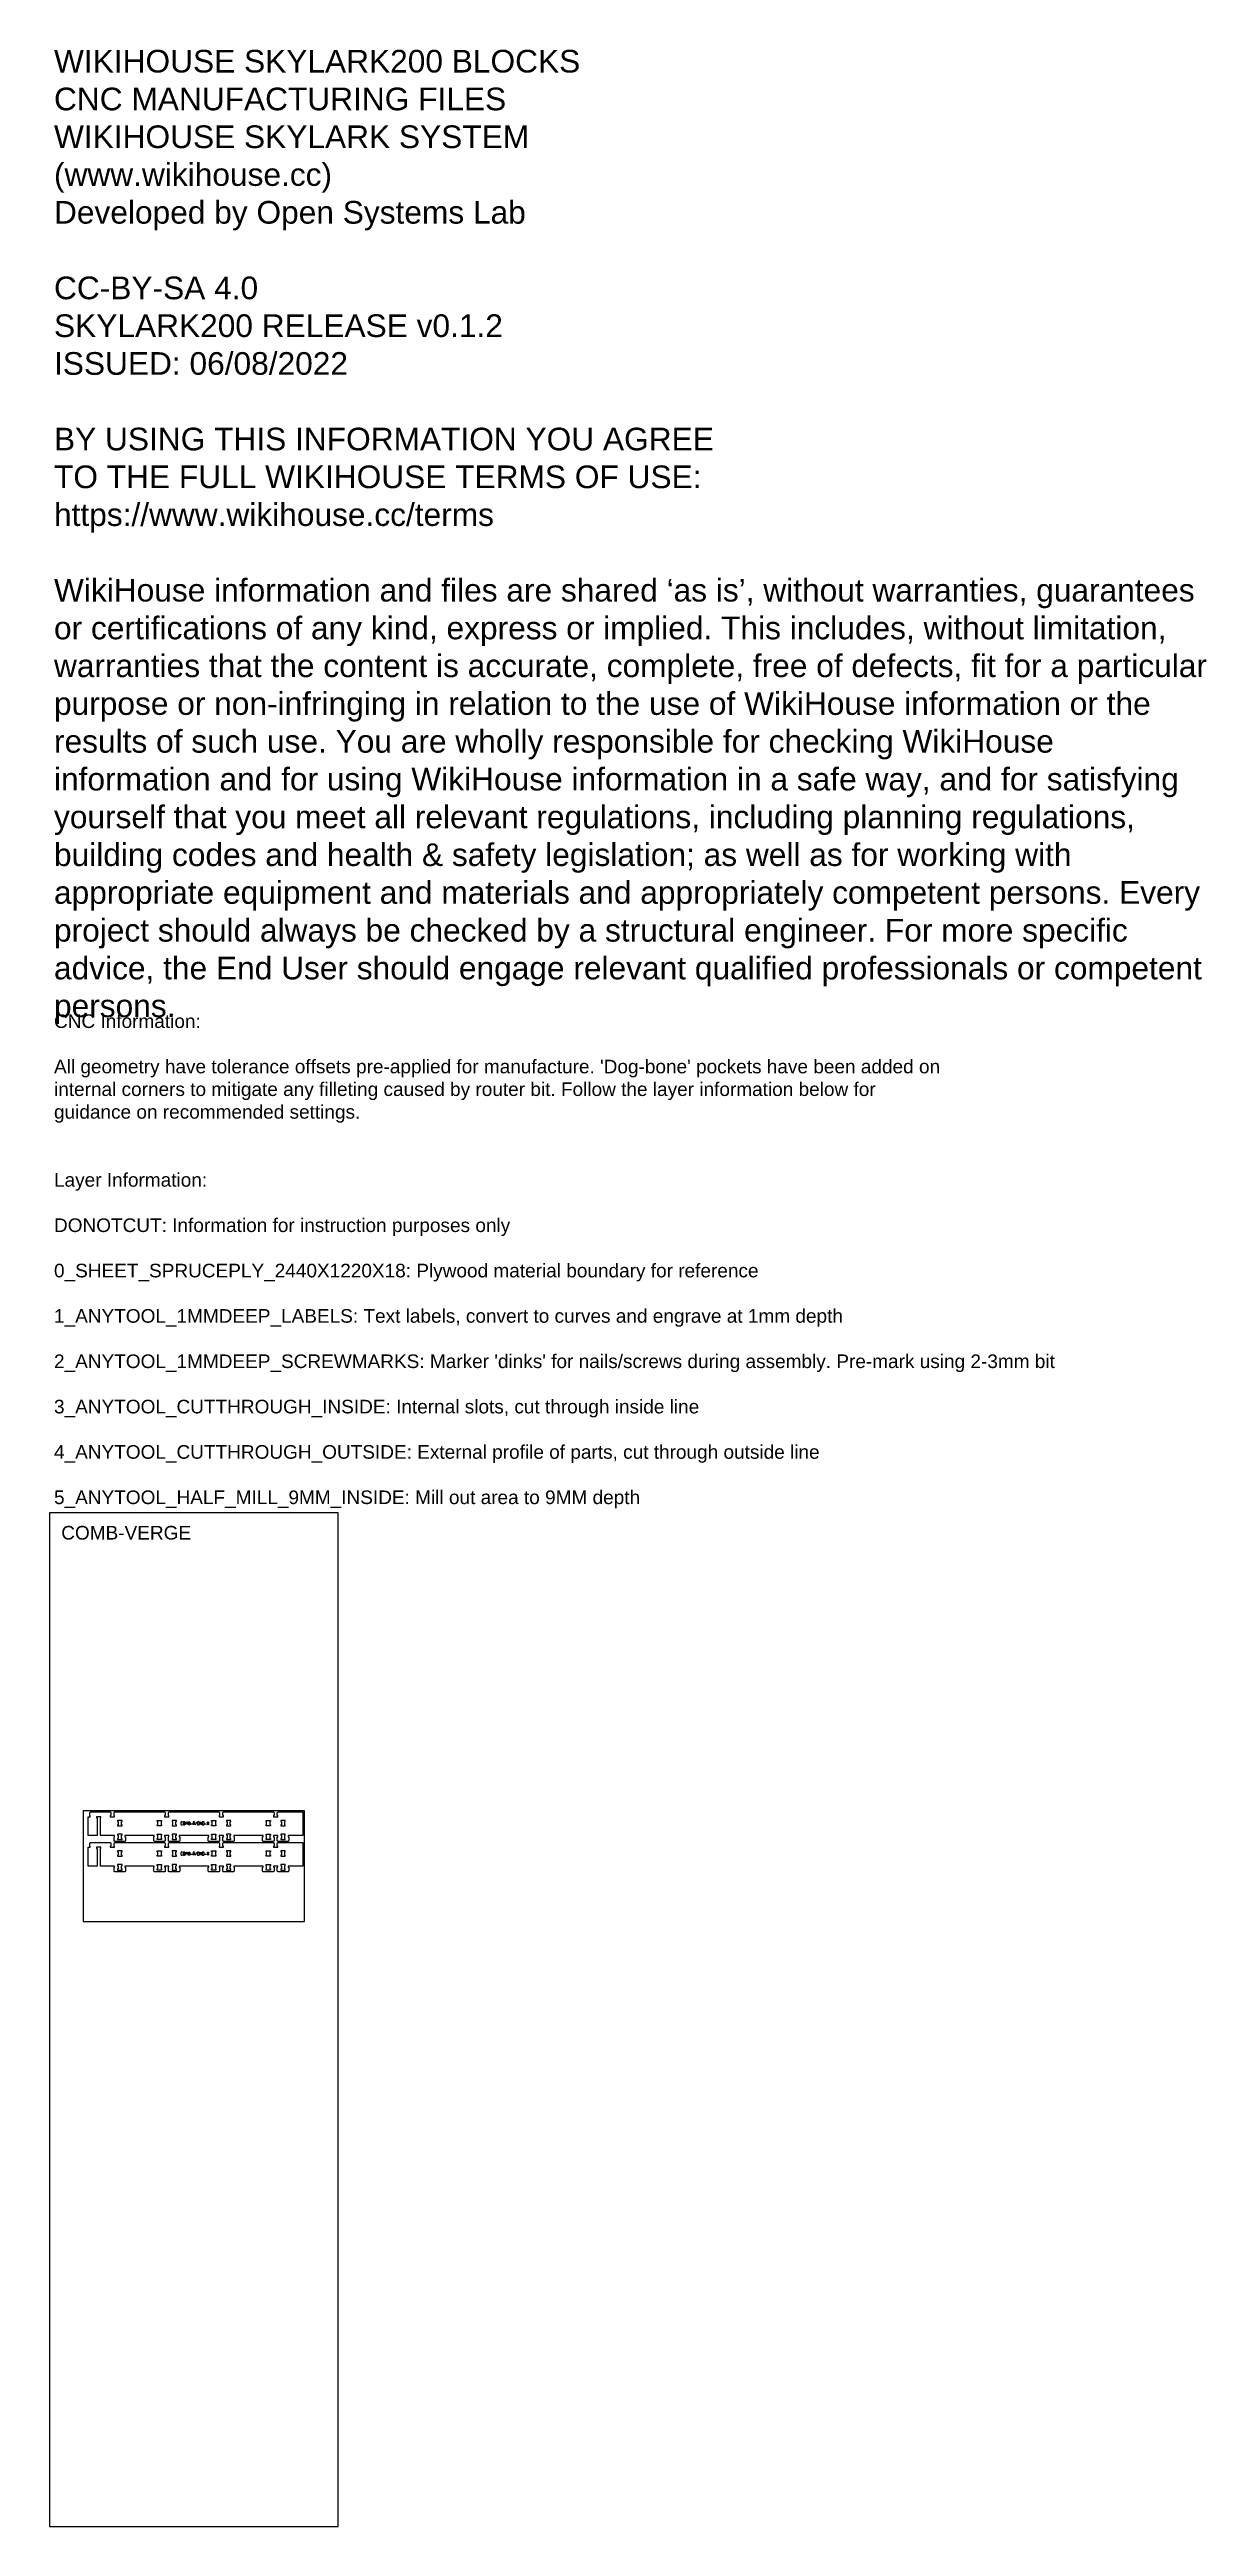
# Model space of a CAD drawing. Header units: millimetres. Extents: x 0 to 12757, y 0 to 27318.
import ezdxf

# ---------------------------------------------------------------- set-up
doc = ezdxf.new("R2010")
doc.units = ezdxf.units.MM
for name, color, linetype, true_color in [('0_SHEET_SPRUCEPLY_2440X122', 1, 'Continuous', 0xff0000), ('1_ANYTOOL_1MMDEEP_LABELS_S', 2, 'Continuous', 0xffff00), ('3_ANYTOOL_CUTTHROUGH_INSID', 4, 'Continuous', 0x00ffff), ('4_ANYTOOL_CUTTHROUGH_OUTSI', 5, 'Continuous', 0x0000ff), ('DONOTCUT', 7, 'Continuous', 0xffffff)]:
    doc.layers.add(name, color=color, linetype=linetype, true_color=true_color)
doc.styles.add('Arial', font='')
doc.styles.get('Arial').set_extended_font_data('Arial')

msp = doc.modelspace()

# ---------------------------------------------------------------- linework, layer by layer
at = {"layer": '0_SHEET_SPRUCEPLY_2440X122'}
msp.add_lwpolyline([(372, 7891), (372, 6671), (2812, 6671), (2812, 7891)], close=True, dxfattribs=at)
at = {"layer": '1_ANYTOOL_1MMDEEP_LABELS_S', "color": 2, "true_color": 0xffff00}
for points in [[(1465, 7773), (1455, 7773, 0.414214), (1449, 7767), (1449, 7743, 0.414214), (1455, 7737), (1465, 7737)], [(1533, 7757), (1543, 7757, -1), (1543, 7737), (1533, 7737), (1533, 7773), (1543, 7773, -1), (1543, 7757)], [(1583, 7753), (1593, 7753, 1), (1593, 7773), (1583, 7773), (1583, 7737)], [(1465, 7438), (1455, 7438, 0.414214), (1449, 7432), (1449, 7408, 0.414214), (1455, 7402), (1465, 7402)], [(1533, 7422), (1543, 7422, -1), (1543, 7402), (1533, 7402), (1533, 7438), (1543, 7438, -1), (1543, 7422)], [(1583, 7418), (1593, 7418, 1), (1593, 7438), (1583, 7438), (1583, 7402)]]:
    msp.add_lwpolyline(points, format="xyb", dxfattribs=at)
for points in [[(1473, 7747, 1), (1493, 7747), (1493, 7763, 1), (1473, 7763)], [(1696, 7773), (1684, 7773), (1684, 7737), (1696, 7737, 0.414214), (1704, 7745), (1704, 7765, 0.414214)], [(1473, 7412, 1), (1493, 7412), (1493, 7428, 1), (1473, 7428)], [(1696, 7438), (1684, 7438), (1684, 7402), (1696, 7402, 0.414214), (1704, 7410), (1704, 7430, 0.414214)]]:
    msp.add_lwpolyline(points, format="xyb", close=True, dxfattribs=at)
for points in [[(1501, 7737), (1501, 7773), (1513, 7753), (1525, 7773), (1525, 7737)], [(1561, 7749), (1577, 7749)], [(1603, 7737), (1595, 7753)], [(1608, 7737), (1624, 7773)], [(1648, 7773), (1632, 7773), (1632, 7737), (1648, 7737)], [(1644, 7757), (1632, 7757)], [(1656, 7737), (1656, 7773), (1676, 7737), (1676, 7773)], [(1712, 7749), (1728, 7749)], [(1733, 7773), (1757, 7737)], [(1757, 7773), (1733, 7737)], [(1501, 7402), (1501, 7438), (1513, 7418), (1525, 7438), (1525, 7402)], [(1561, 7414), (1577, 7414)], [(1603, 7402), (1595, 7418)], [(1608, 7402), (1624, 7438)], [(1648, 7438), (1632, 7438), (1632, 7402), (1648, 7402)], [(1644, 7422), (1632, 7422)], [(1656, 7402), (1656, 7438), (1676, 7402), (1676, 7438)], [(1712, 7414), (1728, 7414)], [(1733, 7438), (1757, 7402)], [(1757, 7438), (1733, 7402)]]:
    msp.add_lwpolyline(points, dxfattribs=at)
at = {"layer": '3_ANYTOOL_CUTTHROUGH_INSID', "color": 4, "true_color": 0x00ffff}
for points in [[(799, 7739), (793, 7739), (793, 7774), (799, 7774), (799, 7787), (751, 7787), (751, 7774), (757, 7774), (757, 7739), (751, 7739), (751, 7726), (799, 7726)], [(799, 7739), (793, 7739), (793, 7774), (799, 7774), (799, 7787), (751, 7787), (751, 7774), (757, 7774), (757, 7739), (751, 7739), (751, 7726), (799, 7726)], [(1187, 7739), (1193, 7739), (1193, 7774), (1187, 7774), (1187, 7787), (1235, 7787), (1235, 7774), (1229, 7774), (1229, 7739), (1235, 7739), (1235, 7726), (1187, 7726)], [(1187, 7739), (1193, 7739), (1193, 7774), (1187, 7774), (1187, 7787), (1235, 7787), (1235, 7774), (1229, 7774), (1229, 7739), (1235, 7739), (1235, 7726), (1187, 7726)], [(1399, 7739), (1393, 7739), (1393, 7774), (1399, 7774), (1399, 7787), (1351, 7787), (1351, 7774), (1357, 7774), (1357, 7739), (1351, 7739), (1351, 7726), (1399, 7726)], [(1399, 7739), (1393, 7739), (1393, 7774), (1399, 7774), (1399, 7787), (1351, 7787), (1351, 7774), (1357, 7774), (1357, 7739), (1351, 7739), (1351, 7726), (1399, 7726)], [(1787, 7739), (1793, 7739), (1793, 7774), (1787, 7774), (1787, 7787), (1835, 7787), (1835, 7774), (1829, 7774), (1829, 7739), (1835, 7739), (1835, 7726), (1787, 7726)], [(1787, 7739), (1793, 7739), (1793, 7774), (1787, 7774), (1787, 7787), (1835, 7787), (1835, 7774), (1829, 7774), (1829, 7739), (1835, 7739), (1835, 7726), (1787, 7726)], [(1999, 7739), (1993, 7739), (1993, 7774), (1999, 7774), (1999, 7787), (1951, 7787), (1951, 7774), (1957, 7774), (1957, 7739), (1951, 7739), (1951, 7726), (1999, 7726)], [(1999, 7739), (1993, 7739), (1993, 7774), (1999, 7774), (1999, 7787), (1951, 7787), (1951, 7774), (1957, 7774), (1957, 7739), (1951, 7739), (1951, 7726), (1999, 7726)], [(2387, 7739), (2393, 7739), (2393, 7774), (2387, 7774), (2387, 7787), (2435, 7787), (2435, 7774), (2429, 7774), (2429, 7739), (2435, 7739), (2435, 7726), (2387, 7726)], [(2387, 7739), (2393, 7739), (2393, 7774), (2387, 7774), (2387, 7787), (2435, 7787), (2435, 7774), (2429, 7774), (2429, 7739), (2435, 7739), (2435, 7726), (2387, 7726)], [(2599, 7739), (2593, 7739), (2593, 7774), (2599, 7774), (2599, 7787), (2551, 7787), (2551, 7774), (2557, 7774), (2557, 7739), (2551, 7739), (2551, 7726), (2599, 7726)], [(2599, 7739), (2593, 7739), (2593, 7774), (2599, 7774), (2599, 7787), (2551, 7787), (2551, 7774), (2557, 7774), (2557, 7739), (2551, 7739), (2551, 7726), (2599, 7726)], [(799, 7624), (799, 7637), (751, 7637), (751, 7624), (757, 7624), (757, 7589), (751, 7589), (751, 7576), (799, 7576), (799, 7589), (793, 7589), (793, 7624)], [(799, 7624), (799, 7637), (751, 7637), (751, 7624), (757, 7624), (757, 7589), (751, 7589), (751, 7576), (799, 7576), (799, 7589), (793, 7589), (793, 7624)], [(799, 7403), (793, 7403), (793, 7439), (799, 7439), (799, 7451), (751, 7451), (751, 7439), (757, 7439), (757, 7403), (751, 7403), (751, 7391), (799, 7391)], [(799, 7403), (793, 7403), (793, 7439), (799, 7439), (799, 7451), (751, 7451), (751, 7439), (757, 7439), (757, 7403), (751, 7403), (751, 7391), (799, 7391)], [(1187, 7624), (1187, 7637), (1235, 7637), (1235, 7624), (1229, 7624), (1229, 7589), (1235, 7589), (1235, 7576), (1187, 7576), (1187, 7589), (1193, 7589), (1193, 7624)], [(1187, 7624), (1187, 7637), (1235, 7637), (1235, 7624), (1229, 7624), (1229, 7589), (1235, 7589), (1235, 7576), (1187, 7576), (1187, 7589), (1193, 7589), (1193, 7624)], [(1187, 7403), (1193, 7403), (1193, 7439), (1187, 7439), (1187, 7451), (1235, 7451), (1235, 7439), (1229, 7439), (1229, 7403), (1235, 7403), (1235, 7391), (1187, 7391)], [(1187, 7403), (1193, 7403), (1193, 7439), (1187, 7439), (1187, 7451), (1235, 7451), (1235, 7439), (1229, 7439), (1229, 7403), (1235, 7403), (1235, 7391), (1187, 7391)], [(1399, 7624), (1399, 7637), (1351, 7637), (1351, 7624), (1357, 7624), (1357, 7589), (1351, 7589), (1351, 7576), (1399, 7576), (1399, 7589), (1393, 7589), (1393, 7624)], [(1399, 7624), (1399, 7637), (1351, 7637), (1351, 7624), (1357, 7624), (1357, 7589), (1351, 7589), (1351, 7576), (1399, 7576), (1399, 7589), (1393, 7589), (1393, 7624)], [(1399, 7403), (1393, 7403), (1393, 7439), (1399, 7439), (1399, 7451), (1351, 7451), (1351, 7439), (1357, 7439), (1357, 7403), (1351, 7403), (1351, 7391), (1399, 7391)], [(1399, 7403), (1393, 7403), (1393, 7439), (1399, 7439), (1399, 7451), (1351, 7451), (1351, 7439), (1357, 7439), (1357, 7403), (1351, 7403), (1351, 7391), (1399, 7391)], [(1787, 7624), (1787, 7637), (1835, 7637), (1835, 7624), (1829, 7624), (1829, 7589), (1835, 7589), (1835, 7576), (1787, 7576), (1787, 7589), (1793, 7589), (1793, 7624)], [(1787, 7624), (1787, 7637), (1835, 7637), (1835, 7624), (1829, 7624), (1829, 7589), (1835, 7589), (1835, 7576), (1787, 7576), (1787, 7589), (1793, 7589), (1793, 7624)], [(1787, 7403), (1793, 7403), (1793, 7439), (1787, 7439), (1787, 7451), (1835, 7451), (1835, 7439), (1829, 7439), (1829, 7403), (1835, 7403), (1835, 7391), (1787, 7391)], [(1787, 7403), (1793, 7403), (1793, 7439), (1787, 7439), (1787, 7451), (1835, 7451), (1835, 7439), (1829, 7439), (1829, 7403), (1835, 7403), (1835, 7391), (1787, 7391)], [(1999, 7624), (1999, 7637), (1951, 7637), (1951, 7624), (1957, 7624), (1957, 7589), (1951, 7589), (1951, 7576), (1999, 7576), (1999, 7589), (1993, 7589), (1993, 7624)], [(1999, 7624), (1999, 7637), (1951, 7637), (1951, 7624), (1957, 7624), (1957, 7589), (1951, 7589), (1951, 7576), (1999, 7576), (1999, 7589), (1993, 7589), (1993, 7624)], [(1999, 7403), (1993, 7403), (1993, 7439), (1999, 7439), (1999, 7451), (1951, 7451), (1951, 7439), (1957, 7439), (1957, 7403), (1951, 7403), (1951, 7391), (1999, 7391)], [(1999, 7403), (1993, 7403), (1993, 7439), (1999, 7439), (1999, 7451), (1951, 7451), (1951, 7439), (1957, 7439), (1957, 7403), (1951, 7403), (1951, 7391), (1999, 7391)], [(2387, 7624), (2387, 7637), (2435, 7637), (2435, 7624), (2429, 7624), (2429, 7589), (2435, 7589), (2435, 7576), (2387, 7576), (2387, 7589), (2393, 7589), (2393, 7624)], [(2387, 7624), (2387, 7637), (2435, 7637), (2435, 7624), (2429, 7624), (2429, 7589), (2435, 7589), (2435, 7576), (2387, 7576), (2387, 7589), (2393, 7589), (2393, 7624)], [(2387, 7403), (2393, 7403), (2393, 7439), (2387, 7439), (2387, 7451), (2435, 7451), (2435, 7439), (2429, 7439), (2429, 7403), (2435, 7403), (2435, 7391), (2387, 7391)], [(2387, 7403), (2393, 7403), (2393, 7439), (2387, 7439), (2387, 7451), (2435, 7451), (2435, 7439), (2429, 7439), (2429, 7403), (2435, 7403), (2435, 7391), (2387, 7391)], [(2599, 7624), (2599, 7637), (2551, 7637), (2551, 7624), (2557, 7624), (2557, 7589), (2551, 7589), (2551, 7576), (2599, 7576), (2599, 7589), (2593, 7589), (2593, 7624)], [(2599, 7624), (2599, 7637), (2551, 7637), (2551, 7624), (2557, 7624), (2557, 7589), (2551, 7589), (2551, 7576), (2599, 7576), (2599, 7589), (2593, 7589), (2593, 7624)], [(2599, 7403), (2593, 7403), (2593, 7439), (2599, 7439), (2599, 7451), (2551, 7451), (2551, 7439), (2557, 7439), (2557, 7403), (2551, 7403), (2551, 7391), (2599, 7391)], [(2599, 7403), (2593, 7403), (2593, 7439), (2599, 7439), (2599, 7451), (2551, 7451), (2551, 7439), (2557, 7439), (2557, 7403), (2551, 7403), (2551, 7391), (2599, 7391)], [(799, 7288), (799, 7301), (751, 7301), (751, 7288), (757, 7288), (757, 7253), (751, 7253), (751, 7240), (799, 7240), (799, 7253), (793, 7253), (793, 7288)], [(799, 7288), (799, 7301), (751, 7301), (751, 7288), (757, 7288), (757, 7253), (751, 7253), (751, 7240), (799, 7240), (799, 7253), (793, 7253), (793, 7288)], [(1187, 7288), (1187, 7301), (1235, 7301), (1235, 7288), (1229, 7288), (1229, 7253), (1235, 7253), (1235, 7240), (1187, 7240), (1187, 7253), (1193, 7253), (1193, 7288)], [(1187, 7288), (1187, 7301), (1235, 7301), (1235, 7288), (1229, 7288), (1229, 7253), (1235, 7253), (1235, 7240), (1187, 7240), (1187, 7253), (1193, 7253), (1193, 7288)], [(1399, 7288), (1399, 7301), (1351, 7301), (1351, 7288), (1357, 7288), (1357, 7253), (1351, 7253), (1351, 7240), (1399, 7240), (1399, 7253), (1393, 7253), (1393, 7288)], [(1399, 7288), (1399, 7301), (1351, 7301), (1351, 7288), (1357, 7288), (1357, 7253), (1351, 7253), (1351, 7240), (1399, 7240), (1399, 7253), (1393, 7253), (1393, 7288)], [(1787, 7288), (1787, 7301), (1835, 7301), (1835, 7288), (1829, 7288), (1829, 7253), (1835, 7253), (1835, 7240), (1787, 7240), (1787, 7253), (1793, 7253), (1793, 7288)], [(1787, 7288), (1787, 7301), (1835, 7301), (1835, 7288), (1829, 7288), (1829, 7253), (1835, 7253), (1835, 7240), (1787, 7240), (1787, 7253), (1793, 7253), (1793, 7288)], [(1999, 7288), (1999, 7301), (1951, 7301), (1951, 7288), (1957, 7288), (1957, 7253), (1951, 7253), (1951, 7240), (1999, 7240), (1999, 7253), (1993, 7253), (1993, 7288)], [(1999, 7288), (1999, 7301), (1951, 7301), (1951, 7288), (1957, 7288), (1957, 7253), (1951, 7253), (1951, 7240), (1999, 7240), (1999, 7253), (1993, 7253), (1993, 7288)], [(2387, 7288), (2387, 7301), (2435, 7301), (2435, 7288), (2429, 7288), (2429, 7253), (2435, 7253), (2435, 7240), (2387, 7240), (2387, 7253), (2393, 7253), (2393, 7288)], [(2387, 7288), (2387, 7301), (2435, 7301), (2435, 7288), (2429, 7288), (2429, 7253), (2435, 7253), (2435, 7240), (2387, 7240), (2387, 7253), (2393, 7253), (2393, 7288)], [(2599, 7288), (2599, 7301), (2551, 7301), (2551, 7288), (2557, 7288), (2557, 7253), (2551, 7253), (2551, 7240), (2599, 7240), (2599, 7253), (2593, 7253), (2593, 7288)], [(2599, 7288), (2599, 7301), (2551, 7301), (2551, 7288), (2557, 7288), (2557, 7253), (2551, 7253), (2551, 7240), (2599, 7240), (2599, 7253), (2593, 7253), (2593, 7288)]]:
    msp.add_lwpolyline(points, close=True, dxfattribs=at)
at = {"layer": '4_ANYTOOL_CUTTHROUGH_OUTSI', "color": 5, "true_color": 0x0000ff}
for points in [[(663, 7880), (663, 7880), (664, 7880), (664, 7880), (664, 7880), (665, 7880), (665, 7880), (665, 7880), (665, 7880), (666, 7880), (666, 7880), (666, 7880), (666, 7880), (667, 7880), (667, 7880), (667, 7880), (667, 7880), (668, 7880), (668, 7879), (668, 7879), (669, 7879), (669, 7879), (669, 7879), (669, 7879), (670, 7879), (670, 7878), (670, 7878), (670, 7878), (671, 7878), (671, 7878), (671, 7878), (671, 7877), (671, 7877), (672, 7877), (672, 7877), (672, 7876), (672, 7876), (672, 7876), (673, 7876), (673, 7876), (673, 7875), (673, 7875), (673, 7875), (673, 7874), (674, 7874), (674, 7874), (674, 7874), (674, 7873), (674, 7873), (674, 7873), (674, 7873), (674, 7872), (674, 7872), (675, 7872), (675, 7872), (675, 7871), (675, 7871), (675, 7871), (675, 7870), (675, 7870), (675, 7870), (675, 7870), (675, 7869), (675, 7869), (675, 7869), (675, 7840), (669, 7840), (669, 7827), (717, 7827), (717, 7827), (717, 7840), (711, 7840), (711, 7869), (711, 7869, -0.414214), (723, 7881), (1263, 7881, -0.414214), (1275, 7869), (1275, 7840), (1269, 7840), (1269, 7827), (1317, 7827), (1317, 7840), (1311, 7840), (1311, 7869), (1311, 7869, -0.414214), (1323, 7881), (1863, 7881, -0.414214), (1875, 7869), (1875, 7840), (1869, 7840), (1869, 7827), (1917, 7827), (1917, 7840), (1911, 7840), (1911, 7869), (1911, 7869, -0.414214), (1923, 7881), (2463, 7881, -0.414214), (2475, 7869), (2475, 7840), (2469, 7840), (2469, 7827), (2517, 7827), (2517, 7840), (2511, 7840), (2511, 7869), (2511, 7869, -0.198912), (2515, 7877, -0.198912), (2523, 7881), (2793, 7881), (2793, 7619), (2631, 7619), (2631, 7606), (2637, 7606), (2637, 7567), (2637, 7567, -0.414214), (2625, 7555), (2523, 7555), (2523, 7555), (2523, 7555), (2522, 7555), (2522, 7555), (2522, 7555), (2522, 7555), (2521, 7555), (2521, 7555), (2521, 7555), (2521, 7555), (2520, 7555), (2520, 7555), (2520, 7555), (2519, 7555), (2519, 7555), (2519, 7556), (2519, 7556), (2518, 7556), (2518, 7556), (2518, 7556), (2518, 7556), (2517, 7556), (2517, 7557), (2517, 7557), (2517, 7557), (2516, 7557), (2516, 7557), (2516, 7557), (2516, 7558), (2515, 7558), (2515, 7558), (2515, 7558), (2515, 7558), (2514, 7559), (2514, 7559), (2514, 7559), (2514, 7559), (2514, 7560), (2514, 7560), (2513, 7560), (2513, 7560), (2513, 7561), (2513, 7561), (2513, 7561), (2513, 7561), (2512, 7562), (2512, 7562), (2512, 7562), (2512, 7562), (2512, 7563), (2512, 7563), (2512, 7563), (2512, 7564), (2512, 7564), (2512, 7564), (2512, 7564), (2512, 7565), (2512, 7565), (2512, 7565), (2511, 7565), (2511, 7566), (2511, 7566), (2511, 7566), (2511, 7567), (2511, 7606), (2517, 7606), (2517, 7619), (2469, 7619), (2469, 7606), (2475, 7606), (2475, 7567), (2475, 7567), (2475, 7566), (2475, 7566), (2475, 7566), (2475, 7565), (2475, 7565), (2475, 7565), (2475, 7565), (2475, 7564), (2475, 7564), (2475, 7564), (2475, 7564), (2474, 7563), (2474, 7563), (2474, 7563), (2474, 7562), (2474, 7562), (2474, 7562), (2474, 7562), (2474, 7561), (2474, 7561), (2473, 7561), (2473, 7561), (2473, 7560), (2473, 7560), (2473, 7560), (2473, 7560), (2473, 7559), (2472, 7559), (2472, 7559), (2472, 7559), (2472, 7558), (2472, 7558), (2471, 7558), (2471, 7558), (2471, 7558), (2471, 7557), (2470, 7557), (2470, 7557), (2470, 7557), (2470, 7557), (2469, 7557), (2469, 7556), (2469, 7556), (2469, 7556), (2468, 7556), (2468, 7556), (2468, 7556), (2468, 7556), (2467, 7555), (2467, 7555), (2467, 7555), (2466, 7555), (2466, 7555), (2466, 7555), (2466, 7555), (2465, 7555), (2465, 7555), (2465, 7555), (2465, 7555), (2464, 7555), (2464, 7555), (2464, 7555), (2463, 7555), (2463, 7555), (2361, 7555, -0.414214), (2349, 7567), (2349, 7606), (2355, 7606), (2355, 7619), (2031, 7619), (2031, 7606), (2037, 7606), (2037, 7567), (2037, 7567, -0.414214), (2025, 7555), (1923, 7555), (1923, 7555), (1923, 7555), (1922, 7555), (1922, 7555), (1922, 7555), (1922, 7555), (1921, 7555), (1921, 7555), (1921, 7555), (1921, 7555), (1920, 7555), (1920, 7555), (1920, 7555), (1919, 7555), (1919, 7555), (1919, 7556), (1919, 7556), (1918, 7556), (1918, 7556), (1918, 7556), (1918, 7556), (1917, 7556), (1917, 7557), (1917, 7557), (1917, 7557), (1916, 7557), (1916, 7557), (1916, 7557), (1916, 7558), (1915, 7558), (1915, 7558), (1915, 7558), (1915, 7558), (1914, 7559), (1914, 7559), (1914, 7559), (1914, 7559), (1914, 7560), (1914, 7560), (1913, 7560), (1913, 7560), (1913, 7561), (1913, 7561), (1913, 7561), (1913, 7561), (1912, 7562), (1912, 7562), (1912, 7562), (1912, 7562), (1912, 7563), (1912, 7563), (1912, 7563), (1912, 7564), (1912, 7564), (1912, 7564), (1912, 7564), (1912, 7565), (1912, 7565), (1912, 7565), (1911, 7565), (1911, 7566), (1911, 7566), (1911, 7566), (1911, 7567), (1911, 7606), (1917, 7606), (1917, 7619), (1869, 7619), (1869, 7606), (1875, 7606), (1875, 7567), (1875, 7567), (1875, 7566), (1875, 7566), (1875, 7566), (1875, 7565), (1875, 7565), (1875, 7565), (1875, 7565), (1875, 7564), (1875, 7564), (1875, 7564), (1875, 7564), (1874, 7563), (1874, 7563), (1874, 7563), (1874, 7562), (1874, 7562), (1874, 7562), (1874, 7562), (1874, 7561), (1874, 7561), (1873, 7561), (1873, 7561), (1873, 7560), (1873, 7560), (1873, 7560), (1873, 7560), (1873, 7559), (1872, 7559), (1872, 7559), (1872, 7559), (1872, 7558), (1872, 7558), (1871, 7558), (1871, 7558), (1871, 7558), (1871, 7557), (1870, 7557), (1870, 7557), (1870, 7557), (1870, 7557), (1869, 7557), (1869, 7556), (1869, 7556), (1869, 7556), (1868, 7556), (1868, 7556), (1868, 7556), (1868, 7556), (1867, 7555), (1867, 7555), (1867, 7555), (1866, 7555), (1866, 7555), (1866, 7555), (1866, 7555), (1865, 7555), (1865, 7555), (1865, 7555), (1865, 7555), (1864, 7555), (1864, 7555), (1864, 7555), (1863, 7555), (1863, 7555), (1761, 7555, -0.414214), (1749, 7567), (1749, 7606), (1755, 7606), (1755, 7619), (1431, 7619), (1431, 7606), (1437, 7606), (1437, 7567), (1437, 7567, -0.414214), (1425, 7555), (1323, 7555), (1323, 7555), (1323, 7555), (1322, 7555), (1322, 7555), (1322, 7555), (1322, 7555), (1321, 7555), (1321, 7555), (1321, 7555), (1321, 7555), (1320, 7555), (1320, 7555), (1320, 7555), (1319, 7555), (1319, 7555), (1319, 7556), (1319, 7556), (1318, 7556), (1318, 7556), (1318, 7556), (1318, 7556), (1317, 7556), (1317, 7557), (1317, 7557), (1317, 7557), (1316, 7557), (1316, 7557), (1316, 7557), (1316, 7558), (1315, 7558), (1315, 7558), (1315, 7558), (1315, 7558), (1314, 7559), (1314, 7559), (1314, 7559), (1314, 7559), (1314, 7560), (1314, 7560), (1313, 7560), (1313, 7560), (1313, 7561), (1313, 7561), (1313, 7561), (1313, 7561), (1312, 7562), (1312, 7562), (1312, 7562), (1312, 7562), (1312, 7563), (1312, 7563), (1312, 7563), (1312, 7564), (1312, 7564), (1312, 7564), (1312, 7564), (1312, 7565), (1312, 7565), (1312, 7565), (1311, 7565), (1311, 7566), (1311, 7566), (1311, 7566), (1311, 7567), (1311, 7606), (1317, 7606), (1317, 7619), (1269, 7619), (1269, 7606), (1275, 7606), (1275, 7567), (1275, 7567), (1275, 7566), (1275, 7566), (1275, 7566), (1275, 7565), (1275, 7565), (1275, 7565), (1275, 7565), (1275, 7564), (1275, 7564), (1275, 7564), (1275, 7564), (1274, 7563), (1274, 7563), (1274, 7563), (1274, 7562), (1274, 7562), (1274, 7562), (1274, 7562), (1274, 7561), (1274, 7561), (1273, 7561), (1273, 7561), (1273, 7560), (1273, 7560), (1273, 7560), (1273, 7560), (1273, 7559), (1272, 7559), (1272, 7559), (1272, 7559), (1272, 7558), (1271, 7558), (1271, 7558), (1271, 7558), (1271, 7558), (1271, 7557), (1270, 7557), (1270, 7557), (1270, 7557), (1270, 7557), (1269, 7557), (1269, 7556), (1269, 7556), (1269, 7556), (1268, 7556), (1268, 7556), (1268, 7556), (1268, 7556), (1267, 7555), (1267, 7555), (1267, 7555), (1266, 7555), (1266, 7555), (1266, 7555), (1266, 7555), (1265, 7555), (1265, 7555), (1265, 7555), (1265, 7555), (1264, 7555), (1264, 7555), (1264, 7555), (1263, 7555), (1263, 7555), (1161, 7555, -0.414214), (1149, 7567), (1149, 7606), (1155, 7606), (1155, 7619), (831, 7619), (831, 7606), (837, 7606), (837, 7567), (837, 7567, -0.414214), (825, 7555), (723, 7555), (723, 7555), (723, 7555), (722, 7555), (722, 7555), (722, 7555), (722, 7555), (721, 7555), (721, 7555), (721, 7555), (721, 7555), (720, 7555), (720, 7555), (720, 7555), (719, 7555), (719, 7555), (719, 7556), (719, 7556), (718, 7556), (718, 7556), (718, 7556), (718, 7556), (717, 7556), (717, 7557), (717, 7557), (717, 7557), (716, 7557), (716, 7557), (716, 7557), (716, 7558), (715, 7558), (715, 7558), (715, 7558), (715, 7558), (714, 7559), (714, 7559), (714, 7559), (714, 7559), (714, 7560), (714, 7560), (713, 7560), (713, 7560), (713, 7561), (713, 7561), (713, 7561), (713, 7561), (712, 7562), (712, 7562), (712, 7562), (712, 7562), (712, 7563), (712, 7563), (712, 7563), (712, 7564), (712, 7564), (712, 7564), (712, 7564), (712, 7565), (712, 7565), (712, 7565), (711, 7565), (711, 7566), (711, 7566), (711, 7566), (711, 7567), (711, 7606), (717, 7606), (717, 7619), (561, 7619), (561, 7815), (567, 7815), (567, 7828), (519, 7828), (519, 7815), (525, 7815), (525, 7619), (425, 7619), (425, 7827), (449, 7827), (449, 7840), (443, 7840), (443, 7869), (443, 7869, -0.414214), (455, 7880), (663, 7880)], [(663, 7545), (663, 7545), (664, 7545), (664, 7545), (664, 7545), (665, 7545), (665, 7545), (665, 7545), (665, 7545), (666, 7544), (666, 7544), (666, 7544), (666, 7544), (667, 7544), (667, 7544), (667, 7544), (667, 7544), (668, 7544), (668, 7544), (668, 7544), (669, 7543), (669, 7543), (669, 7543), (669, 7543), (670, 7543), (670, 7543), (670, 7542), (670, 7542), (671, 7542), (671, 7542), (671, 7542), (671, 7542), (671, 7541), (672, 7541), (672, 7541), (672, 7541), (672, 7540), (672, 7540), (673, 7540), (673, 7540), (673, 7539), (673, 7539), (673, 7539), (673, 7539), (674, 7538), (674, 7538), (674, 7538), (674, 7538), (674, 7537), (674, 7537), (674, 7537), (674, 7537), (674, 7536), (675, 7536), (675, 7536), (675, 7535), (675, 7535), (675, 7535), (675, 7535), (675, 7534), (675, 7534), (675, 7534), (675, 7534), (675, 7533), (675, 7533), (675, 7504), (669, 7504), (669, 7491), (717, 7491), (717, 7492), (717, 7504), (711, 7504), (711, 7533), (711, 7533, -0.414214), (723, 7545), (1263, 7545, -0.414214), (1275, 7533), (1275, 7504), (1269, 7504), (1269, 7491), (1317, 7491), (1317, 7504), (1311, 7504), (1311, 7533), (1311, 7533, -0.414214), (1323, 7545), (1863, 7545, -0.414214), (1875, 7533), (1875, 7504), (1869, 7504), (1869, 7491), (1917, 7491), (1917, 7504), (1911, 7504), (1911, 7533), (1911, 7533, -0.414214), (1923, 7545), (2463, 7545, -0.414214), (2475, 7533), (2475, 7504), (2469, 7504), (2469, 7491), (2517, 7491), (2517, 7504), (2511, 7504), (2511, 7533), (2511, 7533, -0.198912), (2515, 7541, -0.198912), (2523, 7545), (2793, 7545), (2793, 7283), (2631, 7283), (2631, 7270), (2637, 7270), (2637, 7231), (2637, 7231, -0.414214), (2625, 7219), (2523, 7219), (2523, 7219), (2523, 7219), (2522, 7219), (2522, 7219), (2522, 7219), (2522, 7219), (2521, 7219), (2521, 7219), (2521, 7219), (2521, 7219), (2520, 7219), (2520, 7219), (2520, 7220), (2519, 7220), (2519, 7220), (2519, 7220), (2519, 7220), (2518, 7220), (2518, 7220), (2518, 7220), (2518, 7220), (2517, 7221), (2517, 7221), (2517, 7221), (2517, 7221), (2516, 7221), (2516, 7221), (2516, 7222), (2516, 7222), (2515, 7222), (2515, 7222), (2515, 7222), (2515, 7223), (2514, 7223), (2514, 7223), (2514, 7223), (2514, 7224), (2514, 7224), (2514, 7224), (2513, 7224), (2513, 7225), (2513, 7225), (2513, 7225), (2513, 7225), (2513, 7226), (2512, 7226), (2512, 7226), (2512, 7226), (2512, 7227), (2512, 7227), (2512, 7227), (2512, 7227), (2512, 7228), (2512, 7228), (2512, 7228), (2512, 7229), (2512, 7229), (2512, 7229), (2512, 7229), (2511, 7230), (2511, 7230), (2511, 7230), (2511, 7230), (2511, 7231), (2511, 7270), (2517, 7270), (2517, 7283), (2469, 7283), (2469, 7270), (2475, 7270), (2475, 7231), (2475, 7231), (2475, 7230), (2475, 7230), (2475, 7230), (2475, 7230), (2475, 7229), (2475, 7229), (2475, 7229), (2475, 7229), (2475, 7228), (2475, 7228), (2475, 7228), (2474, 7227), (2474, 7227), (2474, 7227), (2474, 7227), (2474, 7226), (2474, 7226), (2474, 7226), (2474, 7226), (2474, 7225), (2473, 7225), (2473, 7225), (2473, 7225), (2473, 7224), (2473, 7224), (2473, 7224), (2473, 7224), (2472, 7223), (2472, 7223), (2472, 7223), (2472, 7223), (2472, 7222), (2471, 7222), (2471, 7222), (2471, 7222), (2471, 7222), (2470, 7221), (2470, 7221), (2470, 7221), (2470, 7221), (2469, 7221), (2469, 7221), (2469, 7220), (2469, 7220), (2468, 7220), (2468, 7220), (2468, 7220), (2468, 7220), (2467, 7220), (2467, 7220), (2467, 7220), (2466, 7219), (2466, 7219), (2466, 7219), (2466, 7219), (2465, 7219), (2465, 7219), (2465, 7219), (2465, 7219), (2464, 7219), (2464, 7219), (2464, 7219), (2463, 7219), (2463, 7219), (2361, 7219, -0.414214), (2349, 7231), (2349, 7270), (2355, 7270), (2355, 7283), (2031, 7283), (2031, 7270), (2037, 7270), (2037, 7231), (2037, 7231, -0.414214), (2025, 7219), (1923, 7219), (1923, 7219), (1923, 7219), (1922, 7219), (1922, 7219), (1922, 7219), (1922, 7219), (1921, 7219), (1921, 7219), (1921, 7219), (1921, 7219), (1920, 7219), (1920, 7219), (1920, 7220), (1919, 7220), (1919, 7220), (1919, 7220), (1919, 7220), (1918, 7220), (1918, 7220), (1918, 7220), (1918, 7220), (1917, 7221), (1917, 7221), (1917, 7221), (1917, 7221), (1916, 7221), (1916, 7221), (1916, 7222), (1916, 7222), (1915, 7222), (1915, 7222), (1915, 7222), (1915, 7223), (1914, 7223), (1914, 7223), (1914, 7223), (1914, 7224), (1914, 7224), (1914, 7224), (1913, 7224), (1913, 7225), (1913, 7225), (1913, 7225), (1913, 7225), (1913, 7226), (1912, 7226), (1912, 7226), (1912, 7226), (1912, 7227), (1912, 7227), (1912, 7227), (1912, 7227), (1912, 7228), (1912, 7228), (1912, 7228), (1912, 7229), (1912, 7229), (1912, 7229), (1912, 7229), (1911, 7230), (1911, 7230), (1911, 7230), (1911, 7230), (1911, 7231), (1911, 7270), (1917, 7270), (1917, 7283), (1869, 7283), (1869, 7270), (1875, 7270), (1875, 7231), (1875, 7231), (1875, 7230), (1875, 7230), (1875, 7230), (1875, 7230), (1875, 7229), (1875, 7229), (1875, 7229), (1875, 7229), (1875, 7228), (1875, 7228), (1875, 7228), (1874, 7227), (1874, 7227), (1874, 7227), (1874, 7227), (1874, 7226), (1874, 7226), (1874, 7226), (1874, 7226), (1874, 7225), (1873, 7225), (1873, 7225), (1873, 7225), (1873, 7224), (1873, 7224), (1873, 7224), (1873, 7224), (1872, 7223), (1872, 7223), (1872, 7223), (1872, 7223), (1872, 7222), (1871, 7222), (1871, 7222), (1871, 7222), (1871, 7222), (1870, 7221), (1870, 7221), (1870, 7221), (1870, 7221), (1869, 7221), (1869, 7221), (1869, 7220), (1869, 7220), (1868, 7220), (1868, 7220), (1868, 7220), (1868, 7220), (1867, 7220), (1867, 7220), (1867, 7220), (1866, 7219), (1866, 7219), (1866, 7219), (1866, 7219), (1865, 7219), (1865, 7219), (1865, 7219), (1865, 7219), (1864, 7219), (1864, 7219), (1864, 7219), (1863, 7219), (1863, 7219), (1761, 7219, -0.414214), (1749, 7231), (1749, 7270), (1755, 7270), (1755, 7283), (1431, 7283), (1431, 7270), (1437, 7270), (1437, 7231), (1437, 7231, -0.414214), (1425, 7219), (1323, 7219), (1323, 7219), (1323, 7219), (1322, 7219), (1322, 7219), (1322, 7219), (1322, 7219), (1321, 7219), (1321, 7219), (1321, 7219), (1321, 7219), (1320, 7219), (1320, 7219), (1320, 7220), (1319, 7220), (1319, 7220), (1319, 7220), (1319, 7220), (1318, 7220), (1318, 7220), (1318, 7220), (1318, 7220), (1317, 7221), (1317, 7221), (1317, 7221), (1317, 7221), (1316, 7221), (1316, 7221), (1316, 7222), (1316, 7222), (1315, 7222), (1315, 7222), (1315, 7222), (1315, 7223), (1314, 7223), (1314, 7223), (1314, 7223), (1314, 7224), (1314, 7224), (1314, 7224), (1313, 7224), (1313, 7225), (1313, 7225), (1313, 7225), (1313, 7225), (1313, 7226), (1312, 7226), (1312, 7226), (1312, 7226), (1312, 7227), (1312, 7227), (1312, 7227), (1312, 7227), (1312, 7228), (1312, 7228), (1312, 7228), (1312, 7229), (1312, 7229), (1312, 7229), (1312, 7229), (1311, 7230), (1311, 7230), (1311, 7230), (1311, 7230), (1311, 7231), (1311, 7270), (1317, 7270), (1317, 7283), (1269, 7283), (1269, 7270), (1275, 7270), (1275, 7231), (1275, 7231), (1275, 7230), (1275, 7230), (1275, 7230), (1275, 7230), (1275, 7229), (1275, 7229), (1275, 7229), (1275, 7229), (1275, 7228), (1275, 7228), (1275, 7228), (1274, 7227), (1274, 7227), (1274, 7227), (1274, 7227), (1274, 7226), (1274, 7226), (1274, 7226), (1274, 7226), (1274, 7225), (1273, 7225), (1273, 7225), (1273, 7225), (1273, 7224), (1273, 7224), (1273, 7224), (1273, 7224), (1272, 7223), (1272, 7223), (1272, 7223), (1272, 7223), (1271, 7222), (1271, 7222), (1271, 7222), (1271, 7222), (1271, 7222), (1270, 7221), (1270, 7221), (1270, 7221), (1270, 7221), (1269, 7221), (1269, 7221), (1269, 7220), (1269, 7220), (1268, 7220), (1268, 7220), (1268, 7220), (1268, 7220), (1267, 7220), (1267, 7220), (1267, 7220), (1266, 7219), (1266, 7219), (1266, 7219), (1266, 7219), (1265, 7219), (1265, 7219), (1265, 7219), (1265, 7219), (1264, 7219), (1264, 7219), (1264, 7219), (1263, 7219), (1263, 7219), (1161, 7219, -0.414214), (1149, 7231), (1149, 7270), (1155, 7270), (1155, 7283), (831, 7283), (831, 7270), (837, 7270), (837, 7231), (837, 7231, -0.414214), (825, 7219), (723, 7219), (723, 7219), (723, 7219), (722, 7219), (722, 7219), (722, 7219), (722, 7219), (721, 7219), (721, 7219), (721, 7219), (721, 7219), (720, 7219), (720, 7219), (720, 7220), (719, 7220), (719, 7220), (719, 7220), (719, 7220), (718, 7220), (718, 7220), (718, 7220), (718, 7220), (717, 7221), (717, 7221), (717, 7221), (717, 7221), (716, 7221), (716, 7221), (716, 7222), (716, 7222), (715, 7222), (715, 7222), (715, 7222), (715, 7223), (714, 7223), (714, 7223), (714, 7223), (714, 7224), (714, 7224), (714, 7224), (713, 7224), (713, 7225), (713, 7225), (713, 7225), (713, 7225), (713, 7226), (712, 7226), (712, 7226), (712, 7226), (712, 7227), (712, 7227), (712, 7227), (712, 7227), (712, 7228), (712, 7228), (712, 7228), (712, 7229), (712, 7229), (712, 7229), (712, 7229), (711, 7230), (711, 7230), (711, 7230), (711, 7230), (711, 7231), (711, 7270), (717, 7270), (717, 7283), (561, 7283), (561, 7479), (567, 7479), (567, 7492), (519, 7492), (519, 7479), (525, 7479), (525, 7283), (425, 7283), (425, 7491), (449, 7491), (449, 7504), (443, 7504), (443, 7533), (443, 7533, -0.414214), (455, 7545), (663, 7545)]]:
    msp.add_lwpolyline(points, format="xyb", close=True, dxfattribs=at)
at = {"layer": 'DONOTCUT'}
msp.add_lwpolyline([(0, 0), (3183, 0), (3183, 11179), (0, 11179)], close=True, dxfattribs=at)

# ---------------------------------------------------------------- texts
at = {"layer": 'DONOTCUT', "attachment_point": 1, "style": 'Arial'}
for s, insert, char_height, width in [('{\\fArial;WIKIHOUSE SKYLARK200 BLOCKS}\\P{\\fArial;CNC MANUFACTURING FILES}\\P{\\fArial;WIKIHOUSE SKYLARK SYSTEM}\\P{\\fArial;(www.wikihouse.cc)}\\P{\\fArial;Developed by Open Systems Lab}\\P\\P{\\fArial;CC-BY-SA 4.0}\\P{\\fArial;SKYLARK200 RELEASE v0.1.2}\\P{\\fArial;ISSUED: 06/08/2022}\\P\\P{\\fArial;BY USING THIS INFORMATION YOU AGREE }\\P{\\fArial;TO THE FULL WIKIHOUSE TERMS OF USE:}\\P{\\fArial;https://www.wikihouse.cc/terms}\\P\\P{\\fArial;WikiHouse information and files are shared }{\\fArial;‘as is}{\\fArial;’, without warranties, guarantees }\\P{\\fArial;or certifications of any kind, express or implied. This includes, without limitation, }\\P{\\fArial;warranties that the content is accurate, complete, free of defects, fit for a particular }\\P{\\fArial;purpose or non-infringing in relation to the use of WikiHouse information or the }\\P{\\fArial;results of such use. You are wholly responsible for checking WikiHouse }\\P{\\fArial;information and for using WikiHouse information in a safe way, and for satisfying }\\P{\\fArial;yourself that you meet all relevant regulations, including planning regulations, }\\P{\\fArial;building codes and health & safety legislation; as well as for working with }\\P{\\fArial;appropriate equipment and materials and appropriately competent persons. Every }\\P{\\fArial;project should always be checked by a structural engineer. For more specific }\\P{\\fArial;advice, the End User should engage relevant qualified professionals or competent }\\P{\\fArial;persons.}\\P', (49, 27315), 250, 12895.38), ("{\\fArial;CNC Information:}\\P\\P{\\fArial;All geometry have tolerance offsets pre-applied for manufacture. 'Dog-bone' pockets have been added on}\\P{\\fArial;internal corners to mitigate any filleting caused by router bit. Follow the layer information below for}\\P{\\fArial;guidance on recommended settings.}\\P\\P\\P{\\fArial;Layer Information:}\\P\\P{\\fArial;DONOTCUT: Information for instruction purposes only}\\P\\P{\\fArial;0_SHEET_SPRUCEPLY_2440X1220X18: Plywood material boundary for reference}\\P\\P{\\fArial;1_ANYTOOL_1MMDEEP_LABELS: Text labels, convert to curves and engrave at 1mm depth}\\P\\P{\\fArial;2_ANYTOOL_1MMDEEP_SCREWMARKS: Marker 'dinks' for nails/screws during assembly. Pre-mark using 2-3mm bit}\\P\\P{\\fArial;3_ANYTOOL_CUTTHROUGH_INSIDE: Internal slots, cut through inside line}\\P\\P{\\fArial;4_ANYTOOL_CUTTHROUGH_OUTSIDE: External profile of parts, cut through outside line}\\P\\P{\\fArial;5_ANYTOOL_HALF_MILL_9MM_INSIDE: Mill out area to 9MM depth}", (49, 16677), 150, 22265.22), ('COMB-VERGE', (129, 11035, 0), 150, 3130.43)]:
    msp.add_mtext(s, dxfattribs=dict(at, insert=insert, char_height=char_height, width=width))

doc.saveas('drawing.dxf')
